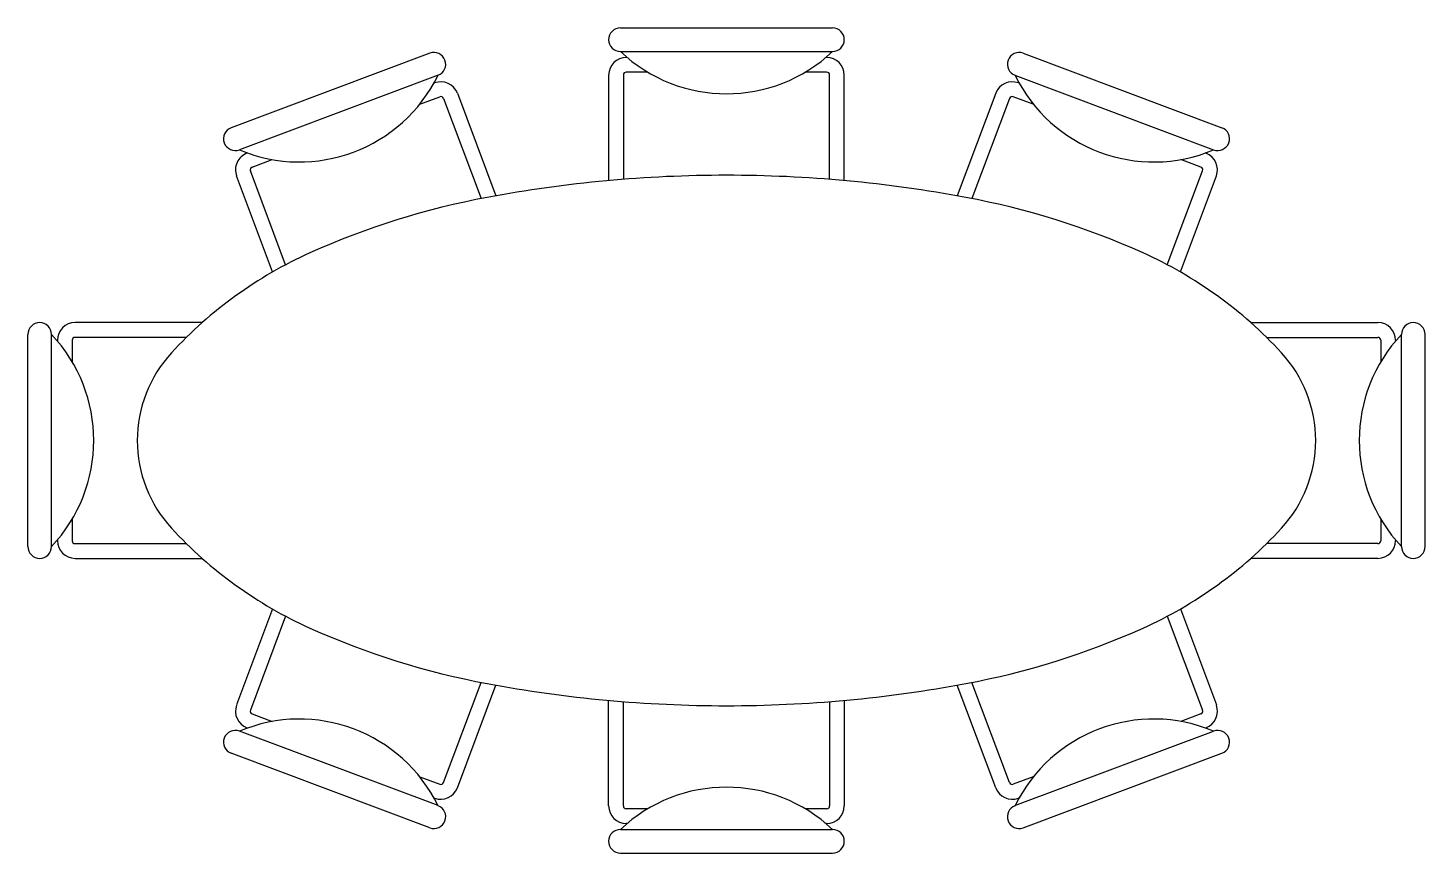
# Model space of a CAD drawing. Extents: x 12.01 to 14.38, y 30.95 to 32.35.
import ezdxf

# ---------------------------------------------------------------- set-up
doc = ezdxf.new("R2010")
doc.units = 0
doc.header["$MEASUREMENT"] = 0
doc.layers.add('A-MOBILIA', color=2, linetype='CONTINUOUS')

msp = doc.modelspace()

# ---------------------------------------------------------------- linework, layer by layer
at = {"layer": 'A-MOBILIA'}
for p, q in [((13.015, 32.3522), (13.375, 32.3522)), ((12.6914, 32.3092), (12.3543, 32.1829)), ((13.015, 32.3122), (13.375, 32.3122)), ((13.0262, 32.3022), (13.025, 32.3022)), ((13.365, 32.3022), (13.3638, 32.3022)), ((13.6987, 32.3092), (14.0358, 32.1829)), ((13.0613, 32.2772), (13.025, 32.2772)), ((13.365, 32.2772), (13.3287, 32.2772)), ((12.7054, 32.2718), (12.3683, 32.1454)), ((12.6984, 32.2585), (12.6995, 32.2589)), ((12.995, 32.2722), (12.995, 32.0931)), ((13.02, 32.2722), (13.02, 32.0952)), ((13.37, 32.0952), (13.37, 32.2722)), ((13.395, 32.0931), (13.395, 32.2722)), ((13.6846, 32.2718), (14.0217, 32.1454)), ((13.6916, 32.2585), (13.6905, 32.2589)), ((12.6743, 32.2228), (12.7083, 32.2355)), ((12.7147, 32.2326), (12.7784, 32.0626)), ((12.7382, 32.2413), (12.8034, 32.0673)), ((13.6519, 32.2413), (13.5866, 32.0673)), ((13.6753, 32.2326), (13.6116, 32.0626)), ((13.7157, 32.2228), (13.6817, 32.2355)), ((12.3812, 32.1396), (12.3823, 32.14)), ((14.0089, 32.1396), (14.0078, 32.14)), ((12.4468, 31.9503), (12.387, 32.1097)), ((12.3899, 32.1162), (12.4239, 32.1289)), ((13.9432, 31.9503), (14.003, 32.1097)), ((14.0001, 32.1162), (13.9661, 32.1289)), ((12.4247, 31.9381), (12.3636, 32.101)), ((13.9654, 31.9381), (14.0264, 32.101)), ((12.3052, 31.8522), (12.0894, 31.8522)), ((14.0848, 31.8522), (14.3006, 31.8522)), ((12.0094, 31.4722), (12.0094, 31.8322)), ((12.0494, 31.4722), (12.0494, 31.8322)), ((12.0594, 31.8222), (12.0594, 31.821)), ((12.0844, 31.8222), (12.0844, 31.7859)), ((12.2784, 31.8272), (12.0894, 31.8272)), ((14.1116, 31.8272), (14.3006, 31.8272)), ((14.3056, 31.8222), (14.3056, 31.7859)), ((14.3306, 31.8222), (14.3306, 31.821)), ((14.3406, 31.4722), (14.3406, 31.8322)), ((14.3806, 31.4722), (14.3806, 31.8322)), ((12.0844, 31.5185), (12.0844, 31.4822)), ((14.3056, 31.5185), (14.3056, 31.4822)), ((12.0594, 31.4833), (12.0594, 31.4822)), ((12.0894, 31.4772), (12.2784, 31.4772)), ((14.3006, 31.4772), (14.1116, 31.4772)), ((14.3306, 31.4833), (14.3306, 31.4822)), ((12.0894, 31.4522), (12.3052, 31.4522)), ((14.3006, 31.4522), (14.0848, 31.4522)), ((12.4247, 31.3663), (12.3636, 31.2034)), ((12.4468, 31.3541), (12.387, 31.1946)), ((13.9432, 31.3541), (14.003, 31.1946)), ((13.9654, 31.3663), (14.0264, 31.2034)), ((12.7147, 31.0718), (12.7784, 31.2417)), ((12.7382, 31.063), (12.8034, 31.237)), ((13.6519, 31.063), (13.5866, 31.237)), ((13.6753, 31.0718), (13.6116, 31.2417)), ((12.995, 31.0322), (12.995, 31.2112)), ((13.02, 31.0322), (13.02, 31.2091)), ((13.37, 31.2091), (13.37, 31.0322)), ((13.395, 31.2112), (13.395, 31.0322)), ((12.3899, 31.1882), (12.4239, 31.1754)), ((14.0001, 31.1882), (13.9661, 31.1754)), ((12.7054, 31.0326), (12.3683, 31.1589)), ((12.3812, 31.1648), (12.3823, 31.1643)), ((13.6846, 31.0326), (14.0217, 31.1589)), ((14.0089, 31.1648), (14.0078, 31.1643)), ((12.6914, 30.9951), (12.3543, 31.1214)), ((13.6987, 30.9951), (14.0358, 31.1214)), ((12.6743, 31.0816), (12.7083, 31.0688)), ((13.7157, 31.0816), (13.6817, 31.0688)), ((12.6984, 31.0458), (12.6995, 31.0454)), ((13.6916, 31.0458), (13.6905, 31.0454)), ((13.0613, 31.0272), (13.025, 31.0272)), ((13.365, 31.0272), (13.3287, 31.0272)), ((13.015, 30.9922), (13.375, 30.9922)), ((13.0262, 31.0022), (13.025, 31.0022)), ((13.365, 31.0022), (13.3638, 31.0022)), ((13.015, 30.9522), (13.375, 30.9522))]:
    msp.add_line(p, q, dxfattribs=at)
msp.add_lwpolyline([(14.195, 31.6522, 0.188178), (14.1369, 31.801, 0.101327), (13.9021, 31.9704, 0.059714), (13.6012, 32.0646, 0.046103), (13.195, 32.1022, 0.046103), (12.7889, 32.0646, 0.059714), (12.4879, 31.9704, 0.101327), (12.2531, 31.801, 0.188178), (12.195, 31.6522, 0.188178), (12.2531, 31.5033, 0.101327), (12.4879, 31.334, 0.059714), (12.7889, 31.2397, 0.046103), (13.195, 31.2022, 0.046103), (13.6012, 31.2397, 0.059714), (13.9021, 31.334, 0.101327), (14.1369, 31.5033, 0.188178)], format="xyb", close=True, dxfattribs=at)
for centre, radius, start, end in [((13.015, 32.3322), 0.02, 90, 270), ((13.375, 32.3322), 0.02, 270, 90), ((12.6984, 32.2905), 0.02, 290.5465, 110.5465), ((13.025, 32.2722), 0.03, 90, 180), ((13.195, 32.5022), 0.2617, 226.5482, 313.4518), ((13.365, 32.2722), 0.03, 0, 90), ((13.6917, 32.2905), 0.02, 69.4535, 249.4535), ((13.025, 32.2722), 0.005, 90, 180), ((13.365, 32.2722), 0.005, 0, 90), ((12.4702, 32.3865), 0.2617, 247.0947, 333.9984), ((12.7101, 32.2308), 0.03, 20.5465, 110.5465), ((13.68, 32.2308), 0.03, 69.4535, 159.4535), ((13.9199, 32.3865), 0.2617, 206.0016, 292.9053), ((12.7101, 32.2308), 0.005, 20.5465, 110.5465), ((13.68, 32.2308), 0.005, 69.4535, 159.4535), ((12.3613, 32.1642), 0.02, 110.5465, 290.5465), ((14.0288, 32.1642), 0.02, 249.4535, 69.4535), ((12.3917, 32.1115), 0.03, 110.5465, 200.5465), ((13.9983, 32.1115), 0.03, 339.4535, 69.4535), ((12.3917, 32.1115), 0.005, 110.5465, 200.5465), ((13.9983, 32.1115), 0.005, 339.4535, 69.4535), ((12.0294, 31.8322), 0.02, 0, 180), ((12.0894, 31.8222), 0.03, 90, 180), ((14.3006, 31.8222), 0.03, 0, 90), ((14.3606, 31.8322), 0.02, 0, 180), ((11.8594, 31.6522), 0.2617, 316.5482, 43.4518), ((12.0894, 31.8222), 0.005, 90, 180), ((14.5306, 31.6522), 0.2617, 136.5482, 223.4518), ((14.3006, 31.8222), 0.005, 0, 90), ((12.0294, 31.4722), 0.02, 180, 0), ((12.0894, 31.4822), 0.03, 180, 270), ((12.0894, 31.4822), 0.005, 180, 270), ((14.3006, 31.4822), 0.03, 270, 0), ((14.3006, 31.4822), 0.005, 270, 0), ((14.3606, 31.4722), 0.02, 180, 0), ((12.3917, 31.1928), 0.03, 159.4535, 249.4535), ((12.3917, 31.1928), 0.005, 159.4535, 249.4535), ((13.9983, 31.1928), 0.005, 290.5465, 20.5465), ((13.9983, 31.1928), 0.03, 290.5465, 20.5465), ((12.3613, 31.1402), 0.02, 69.4535, 249.4535), ((12.4702, 30.9178), 0.2617, 26.0016, 112.9053), ((13.9199, 30.9178), 0.2617, 67.0947, 153.9984), ((14.0288, 31.1402), 0.02, 290.5465, 110.5465), ((12.7101, 31.0735), 0.03, 249.4535, 339.4535), ((12.7101, 31.0735), 0.005, 249.4535, 339.4535), ((13.195, 30.8022), 0.2617, 46.5482, 133.4518), ((13.68, 31.0735), 0.03, 200.5465, 290.5465), ((13.68, 31.0735), 0.005, 200.5465, 290.5465), ((12.6984, 31.0138), 0.02, 249.4535, 69.4535), ((13.025, 31.0322), 0.03, 180, 270), ((13.025, 31.0322), 0.005, 180, 270), ((13.365, 31.0322), 0.005, 270, 0), ((13.365, 31.0322), 0.03, 270, 0), ((13.6917, 31.0138), 0.02, 110.5465, 290.5465), ((13.015, 30.9722), 0.02, 90, 270), ((13.375, 30.9722), 0.02, 270, 90)]:
    msp.add_arc(centre, radius, start, end, dxfattribs=at)

doc.saveas('drawing.dxf')
